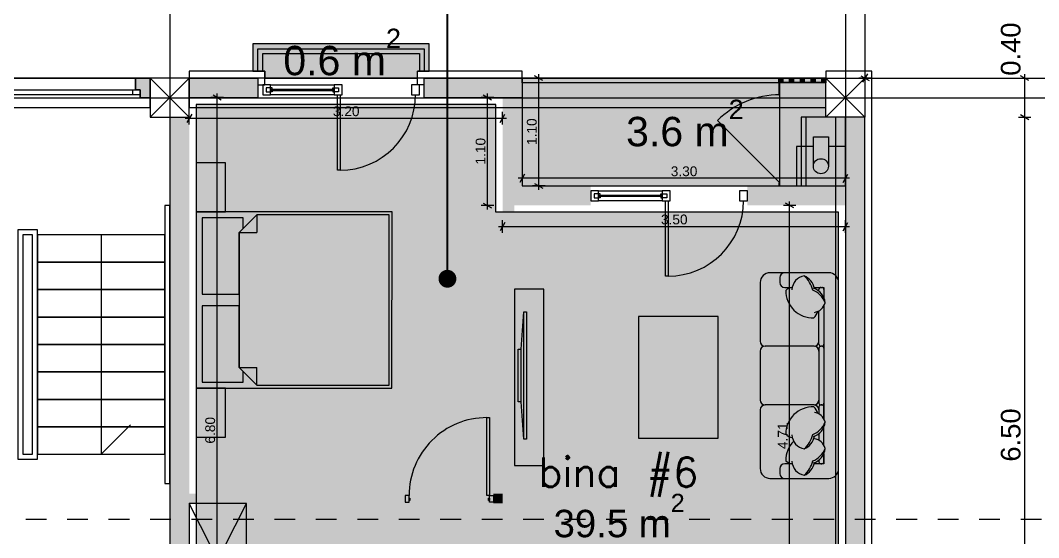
# Model space of a CAD drawing. Header units: millimetres. Extents: x 475616349 to 476941521, y 4620115302 to 4621446928.
# Drawn here: x 476530713 to 476541112, y 4620529214 to 4620534495 of the extents above; entities that cross this region are included whole.
import ezdxf

# ---------------------------------------------------------------- set-up
doc = ezdxf.new("R2010")
doc.units = ezdxf.units.MM
doc.header["$MEASUREMENT"] = 0
doc.set_wipeout_variables(frame=1)
doc.linetypes.add('Dashed', pattern=[423.333333, 211.666667, -211.666667])
doc.linetypes.add('Wipeout_Contour', pattern=[1000, 0, -1000])
for name, color, linetype, lineweight in [('2D Drafting - General_Pen_No__1_Pen_No__7', 7, 'Continuous', 0), ('2D Drafting - General_Pen_No__250_Pen_No__2_Pen_No__7', 7, 'Continuous', 0), ('2D Drafting - General_Pen_No__250_Pen_No__7_Pen_No__154', 154, 'Continuous', 0), ('2D Drafting - General_Pen_No__250_Pen_No__7_Pen_No__250', 7, 'Continuous', 0), ('2D Drafting - General_Pen_No__250_Pen_No__7_Pen_No__7', 7, 'Continuous', 0), ('2D Drafting - General_Pen_No__7_Pen_No__250', 7, 'Continuous', 0), ('2D Drafting - General_Pen_No__7_Pen_No__7_Pen_No__7', 7, 'Continuous', 0), ('Annotation - Text_Pen_No__7_Pen_No__142', 142, 'Continuous', 0), ('Doors_Pen_No__7_Pen_No__7_Pen_No__7', 7, 'Continuous', 0), ('G-Anno-Nplt_Pen_No__142', 142, 'Continuous', 0), ('G-Anno-Nplt_Pen_No__151', 151, 'Continuous', 0), ('G-Anno-Nplt_Pen_No__255', 255, 'Continuous', 0), ('G-Anno-Nplt_Pen_No__4', 7, 'Continuous', 0), ('G-Anno-Nplt_Pen_No__7', 7, 'Continuous', 0), ('gegmebi_Pen_No__1_Pen_No__7', 7, 'Continuous', 0), ('gegmebi_Pen_No__7_Pen_No__7', 7, 'Continuous', 0), ('kar-panjara_Pen_No__7_Pen_No__7_Pen_No__7', 7, 'Continuous', 0), ('New_0_Pen_No__7', 7, 'Continuous', 0), ('New_2D Drafting - General_Pen_No__250_Pen_No__7_Pen_No__255', 255, 'Continuous', 0), ('New_2D Drafting - General_Pen_No__2_Pen_No__250', 7, 'Continuous', 0), ('New_2D Drafting - General_Pen_No__30_Pen_No__9_Pen_No__9_Pen_No__255', 255, 'Continuous', 0), ('New_2D Drafting - General_Pen_No__30_Pen_No__9_Pen_No__9_Pen_No__7', 7, 'Continuous', 0), ('New_R03_Nakveti_Pen_No__4', 7, 'Continuous', 0), ('New_reg_nak_Pen_No__250', 7, 'Continuous', 0), ('New_reg_nak_Pen_No__7', 7, 'Continuous', 0), ('New_shenobebi_Pen_No__1', 1, 'Continuous', 0), ('New_shenobebi_Pen_No__7', 7, 'Continuous', 0), ('New_Structural - Bearing_Pen_No__250', 7, 'Continuous', 0), ('New_zoma_Pen_No__1', 1, 'Continuous', 0), ('New_zoma_Pen_No__4', 7, 'Continuous', 0), ('New_zoma_Pen_No__7', 7, 'Continuous', 0), ('zoma_Pen_No__142', 142, 'Continuous', 0), ('zoma_Pen_No__5_Pen_No__5', 5, 'Continuous', 0)]:
    doc.layers.add(name, color=color, linetype=linetype, lineweight=lineweight)
doc.layers.add('New_--aveji_Pen_No__251', color=7, linetype='Continuous', lineweight=0, true_color=0x656565)
for name, color, linetype in [('New_R03_Nakveti', 7, 'Continuous'), ('New_zoma', 7, 'Continuous'), ('zoma', 7, 'Continuous')]:
    doc.layers.add(name, color=color, linetype=linetype)
doc.styles.add('GENERATED_STYLE_1', font='arial.ttf')
doc.styles.add('GENERATED_STYLE_2', font='arial.ttf')
doc.dimstyles.new('GENERATED_STYLE__18', dxfattribs={"dimtxt": 100, "dimasz": 64.421331, "dimexe": 0.18, "dimexo": 3, "dimgap": 0.09, "dimtad": 1, "dimtih": 1, "dimtoh": 1, "dimlfac": 0.001, "dimzin": 0, "dimdsep": 46, "dimtxsty": 'GENERATED_STYLE_1', "dimblk": 'ARROWHEAD_2', "dimblk1": 'ARROWHEAD_2', "dimblk2": 'ARROWHEAD_2', "dimcen": 0.09, "dimclrd": 7, "dimclre": 7, "dimclrt": 7, "dimadec": 0, "dimazin": 0, "dimtfac": 1, "dimtdec": 4, "dimtmove": 0, "dimatfit": 3, "dimfxl": 1, "dimtolj": 1, "dimtzin": 0, "dimarcsym": 0})
doc.dimstyles.new('GENERATED_STYLE__19', dxfattribs={"dimtxt": 100, "dimasz": 64.421331, "dimexe": 0.18, "dimexo": 3, "dimgap": 0.09, "dimtad": 1, "dimlfac": 0.001, "dimzin": 0, "dimdsep": 46, "dimtxsty": 'GENERATED_STYLE_1', "dimblk": 'ARROWHEAD_2', "dimblk1": 'ARROWHEAD_2', "dimblk2": 'ARROWHEAD_2', "dimcen": 0.09, "dimclrd": 7, "dimclre": 7, "dimclrt": 7, "dimadec": 0, "dimazin": 0, "dimtfac": 1, "dimtdec": 4, "dimtmove": 0, "dimatfit": 3, "dimfxl": 1, "dimtolj": 1, "dimtzin": 0, "dimarcsym": 0})
doc.dimstyles.new('GENERATED_STYLE__2', dxfattribs={"dimtxt": 200, "dimasz": 64.421331, "dimexe": 0.18, "dimexo": 3, "dimgap": 0.09, "dimtad": 1, "dimlfac": 0.001, "dimzin": 0, "dimdsep": 46, "dimtxsty": 'GENERATED_STYLE_2', "dimblk": 'ARROWHEAD_2', "dimblk1": 'ARROWHEAD_2', "dimblk2": 'ARROWHEAD_2', "dimcen": 0.09, "dimclrd": 142, "dimclre": 142, "dimclrt": 142, "dimadec": 0, "dimazin": 0, "dimtfac": 1, "dimtdec": 4, "dimtmove": 0, "dimatfit": 3, "dimfxl": 1, "dimtolj": 1, "dimtzin": 0, "dimarcsym": 0})
doc.dimstyles.new('GENERATED_STYLE__33', dxfattribs={"dimtxt": 300, "dimasz": 64.421331, "dimexe": 0.18, "dimexo": 3, "dimgap": 0.09, "dimtad": 1, "dimlfac": 0.001, "dimzin": 0, "dimdsep": 46, "dimtxsty": 'GENERATED_STYLE_1', "dimblk": 'ARROWHEAD_2', "dimblk1": 'ARROWHEAD_2', "dimblk2": 'ARROWHEAD_2', "dimcen": 0.09, "dimclrd": 1, "dimclre": 1, "dimclrt": 1, "dimadec": 0, "dimazin": 0, "dimtfac": 1, "dimtdec": 4, "dimtmove": 0, "dimatfit": 3, "dimfxl": 1, "dimtolj": 1, "dimtzin": 0, "dimarcsym": 0})
doc.dimstyles.new('GENERATED_STYLE__34', dxfattribs={"dimtxt": 300, "dimasz": 64.421331, "dimexe": 0.18, "dimexo": 3, "dimgap": 0.09, "dimtad": 1, "dimtih": 1, "dimtoh": 1, "dimlfac": 0.001, "dimzin": 0, "dimdsep": 46, "dimtxsty": 'GENERATED_STYLE_1', "dimblk": 'ARROWHEAD_2', "dimblk1": 'ARROWHEAD_2', "dimblk2": 'ARROWHEAD_2', "dimcen": 0.09, "dimclrd": 1, "dimclre": 1, "dimclrt": 1, "dimadec": 0, "dimazin": 0, "dimtfac": 1, "dimtdec": 4, "dimtmove": 0, "dimatfit": 3, "dimfxl": 1, "dimtolj": 1, "dimtzin": 0, "dimarcsym": 0})
doc.dimstyles.new('GENERATED_STYLE__47', dxfattribs={"dimtxt": 0.18, "dimasz": 364.8, "dimexe": 0.18, "dimexo": 0.0625, "dimgap": 0.09, "dimtad": 0, "dimtih": 1, "dimtoh": 1, "dimdec": 4, "dimzin": 0, "dimdsep": 46, "dimcen": 0.09, "dimadec": 0, "dimazin": 0, "dimtfac": 1, "dimtdec": 4, "dimtmove": 0, "dimatfit": 3, "dimldrblk": 'ARROWHEAD_11', "dimfxl": 1, "dimtolj": 1, "dimtzin": 0, "dimarcsym": 0})

# ---------------------------------------------------------------- blocks, each defined once
blk = doc.blocks.new('Bed Layout 23')
at = {"layer": 'New_R03_Nakveti_Pen_No__4', "color": 7, "linetype": 'Continuous', "lineweight": 0}
for p, q in [((-900, 0), (-1400, 0)), ((-1400, 0), (-1400, -300)), ((-900, -300), (-900, 0)), ((900, 0), (-900, 0)), ((-900, 0), (-900, -2000)), ((1400, 0), (900, 0)), ((900, 0), (900, -300)), ((900, -2000), (900, 0)), ((1400, -300), (1400, 0)), ((-1400, -300), (-900, -300)), ((900, -300), (1400, -300)), ((-690, -440), (-870, -620)), ((0, -440), (-690, -440)), ((-690, -440), (-690, -620)), ((690, -440), (0, -440)), ((870, -620), (690, -440)), ((690, -440), (690, -620)), ((-870, -620), (-870, -1970)), ((-870, -620), (-690, -620)), ((870, -620), (690, -620)), ((870, -1970), (870, -620)), ((-870, -1970), (0, -1970)), ((0, -1970), (870, -1970)), ((-900, -2000), (900, -2000))]:
    blk.add_line(p, q, dxfattribs=at)
at = {"layer": 'New_R03_Nakveti_Pen_No__4', "color": 7, "linetype": 'Continuous', "lineweight": 0, "flags": 128}
for points in [[(-60, -440), (-60, -60), (-840, -60), (-840, -480), (-730, -480), (-690, -440)], [(690, -440), (730, -480), (840, -480), (840, -60), (60, -60), (60, -440)]]:
    blk.add_lwpolyline(points, close=True, dxfattribs=at)
blk = doc.blocks.new('*D1487', base_point=(476577134, 4620325126))
at = {"layer": 'zoma_Pen_No__142', "color": 142, "linetype": 'Continuous', "lineweight": 0, "transparency": 16777216}
for p, q in [((476541011, 4620533881), (476540926, 4620533930)), ((476540969, 4620533947), (476540969, 4620533906)), ((476540905, 4620533906), (476541032, 4620533906)), ((476540969, 4620533906), (476540969, 4620533506)), ((476540905, 4620533506), (476541032, 4620533506)), ((476541011, 4620533481), (476540926, 4620533530))]:
    blk.add_line(p, q, dxfattribs=at)
at = {"layer": 'zoma_Pen_No__142', "color": 142, "lineweight": 0, "transparency": 16777216, "insert": (476540929, 4620533930), "char_height": 200, "attachment_point": 7, "rotation": 90, "style": 'GENERATED_STYLE_2'}
blk.add_mtext('\\A1;{\\pql;\\fArial CYR|b0|i0|c204|p34;0.40}', dxfattribs=at)
blk = doc.blocks.new('ARROWHEAD_2')
at = {"color": 0, "linetype": 'Continuous', "lineweight": 0}
for p, q in [((0, 0), (-1, 0)), ((-0.38, -0.66), (0.38, 0.66))]:
    blk.add_line(p, q, dxfattribs=at)
blk = doc.blocks.new('*D1488', base_point=(476577134, 4620325126))
at = {"layer": 'zoma_Pen_No__142', "color": 142, "linetype": 'Continuous', "lineweight": 0, "transparency": 16777216}
for p, q in [((476540905, 4620533506), (476541032, 4620533506)), ((476541011, 4620533481), (476540926, 4620533530)), ((476540969, 4620533506), (476540969, 4620527006)), ((476540905, 4620527006), (476541032, 4620527006)), ((476541011, 4620526981), (476540926, 4620527030))]:
    blk.add_line(p, q, dxfattribs=at)
at = {"layer": 'zoma_Pen_No__142', "color": 142, "lineweight": 0, "transparency": 16777216, "char_height": 200, "attachment_point": 7, "rotation": 90, "style": 'GENERATED_STYLE_2'}
for s, insert in [('\\A1;{\\pql;\\fArial CYR|b0|i0|c204|p34;6.50}', (476540929, 4620529990)), ('\\A1;{\\pql;\\fArial CYR|b0|i0|c204|p34;0.40}', (476540929, 4620527030))]:
    blk.add_mtext(s, dxfattribs=dict(at, insert=insert))
blk = doc.blocks.new('*D1602', base_point=(476577134, 4620325126))
at = {"layer": 'New_zoma_Pen_No__4', "color": 7, "linetype": 'Continuous', "lineweight": 0, "transparency": 16777216}
for p, q in [((476538632, 4620532606), (476538505, 4620532606)), ((476538611, 4620532581), (476538526, 4620532630)), ((476538568, 4620532606), (476538568, 4620532647)), ((476538568, 4620527896), (476538568, 4620532606)), ((476538632, 4620527896), (476538505, 4620527896)), ((476538526, 4620527920), (476538611, 4620527871))]:
    blk.add_line(p, q, dxfattribs=at)
at = {"layer": 'New_zoma_Pen_No__7', "color": 7, "lineweight": 0, "transparency": 16777216, "insert": (476538548, 4620530118), "char_height": 100, "attachment_point": 7, "rotation": 90, "style": 'GENERATED_STYLE_1'}
blk.add_mtext('\\A1;{\\pql;\\fArial|b0|i0|c0|p34;4.71}', dxfattribs=at)
blk = doc.blocks.new('*D1603', base_point=(476577134, 4620325126))
at = {"layer": 'New_zoma_Pen_No__4', "color": 7, "linetype": 'Continuous', "lineweight": 0, "transparency": 16777216}
for p, q in [((476535596, 4620532391), (476535638, 4620532391)), ((476535662, 4620532433), (476535613, 4620532348)), ((476535638, 4620532327), (476535638, 4620532454)), ((476535638, 4620532391), (476539138, 4620532391)), ((476539114, 4620532348), (476539163, 4620532433)), ((476539138, 4620532327), (476539138, 4620532454)), ((476539138, 4620532391), (476539180, 4620532391))]:
    blk.add_line(p, q, dxfattribs=at)
at = {"layer": 'New_zoma_Pen_No__7', "color": 7, "lineweight": 0, "transparency": 16777216, "insert": (476537255, 4620532411), "char_height": 100, "attachment_point": 7, "style": 'GENERATED_STYLE_1'}
blk.add_mtext('\\A1;{\\pql;\\fArial|b0|i0|c0|p34;3.50}', dxfattribs=at)
blk = doc.blocks.new('*D1604', base_point=(476577134, 4620325126))
at = {"layer": 'New_zoma_Pen_No__4', "color": 7, "linetype": 'Continuous', "lineweight": 0, "transparency": 16777216}
for p, q in [((476535526, 4620533681), (476535441, 4620533730)), ((476535484, 4620533706), (476535484, 4620533747)), ((476535547, 4620533706), (476535420, 4620533706)), ((476535484, 4620532606), (476535484, 4620533706)), ((476535547, 4620532606), (476535420, 4620532606)), ((476535441, 4620532630), (476535526, 4620532581)), ((476535484, 4620532564), (476535484, 4620532606))]:
    blk.add_line(p, q, dxfattribs=at)
at = {"layer": 'New_zoma_Pen_No__7', "color": 7, "lineweight": 0, "transparency": 16777216, "insert": (476535464, 4620533023), "char_height": 100, "attachment_point": 7, "rotation": 90, "style": 'GENERATED_STYLE_1'}
blk.add_mtext('\\A1;{\\pql;\\fArial|b0|i0|c0|p34;1.10}', dxfattribs=at)
blk = doc.blocks.new('*D1605', base_point=(476577134, 4620325126))
at = {"layer": 'New_zoma_Pen_No__4', "color": 7, "linetype": 'Continuous', "lineweight": 0, "transparency": 16777216}
for p, q in [((476532463, 4620533538), (476532414, 4620533454)), ((476532438, 4620533432), (476532438, 4620533560)), ((476535613, 4620533454), (476535662, 4620533538)), ((476535638, 4620533432), (476535638, 4620533560)), ((476532397, 4620533496), (476532438, 4620533496)), ((476532438, 4620533496), (476535638, 4620533496)), ((476535638, 4620533496), (476535679, 4620533496))]:
    blk.add_line(p, q, dxfattribs=at)
at = {"layer": 'New_zoma_Pen_No__7', "color": 7, "lineweight": 0, "transparency": 16777216, "insert": (476533905, 4620533516), "char_height": 100, "attachment_point": 7, "style": 'GENERATED_STYLE_1'}
blk.add_mtext('\\A1;{\\pql;\\fArial|b0|i0|c0|p34;3.20}', dxfattribs=at)
blk = doc.blocks.new('*D1606', base_point=(476577134, 4620325126))
at = {"layer": 'New_zoma_Pen_No__4', "color": 7, "linetype": 'Continuous', "lineweight": 0, "transparency": 16777216}
for p, q in [((476536050, 4620533881), (476535965, 4620533930)), ((476536007, 4620533906), (476536007, 4620533947)), ((476536071, 4620533906), (476535944, 4620533906)), ((476536007, 4620532806), (476536007, 4620533906)), ((476536071, 4620532806), (476535944, 4620532806)), ((476535965, 4620532830), (476536050, 4620532781)), ((476536007, 4620532764), (476536007, 4620532806))]:
    blk.add_line(p, q, dxfattribs=at)
at = {"layer": 'New_zoma_Pen_No__7', "color": 7, "lineweight": 0, "transparency": 16777216, "insert": (476535987, 4620533223), "char_height": 100, "attachment_point": 7, "rotation": 90, "style": 'GENERATED_STYLE_1'}
blk.add_mtext('\\A1;{\\pql;\\fArial|b0|i0|c0|p34;1.10}', dxfattribs=at)
blk = doc.blocks.new('*D1607', base_point=(476577134, 4620325126))
at = {"layer": 'New_zoma_Pen_No__4', "color": 7, "linetype": 'Continuous', "lineweight": 0, "transparency": 16777216}
for p, q in [((476535838, 4620532883), (476535796, 4620532883)), ((476535862, 4620532925), (476535813, 4620532841)), ((476535838, 4620532947), (476535838, 4620532819)), ((476539138, 4620532883), (476535838, 4620532883)), ((476539114, 4620532841), (476539163, 4620532925)), ((476539138, 4620532947), (476539138, 4620532819)), ((476539180, 4620532883), (476539138, 4620532883))]:
    blk.add_line(p, q, dxfattribs=at)
at = {"layer": 'New_zoma_Pen_No__7', "color": 7, "lineweight": 0, "transparency": 16777216, "insert": (476537355, 4620532903), "char_height": 100, "attachment_point": 7, "rotation": 359.9995, "style": 'GENERATED_STYLE_1'}
blk.add_mtext('\\A1;{\\pql;\\fArial|b0|i0|c0|p34;3.30}', dxfattribs=at)
blk = doc.blocks.new('*D1608', base_point=(476577134, 4620325126))
at = {"layer": 'New_zoma_Pen_No__4', "color": 7, "linetype": 'Continuous', "lineweight": 0, "transparency": 16777216}
for p, q in [((476532765, 4620533681), (476532681, 4620533730)), ((476532723, 4620533706), (476532723, 4620533747)), ((476532787, 4620533706), (476532659, 4620533706)), ((476532723, 4620526909), (476532723, 4620533706)), ((476532787, 4620526909), (476532659, 4620526909)), ((476532681, 4620526933), (476532765, 4620526885)), ((476532723, 4620526868), (476532723, 4620526909))]:
    blk.add_line(p, q, dxfattribs=at)
at = {"layer": 'New_zoma_Pen_No__7', "color": 7, "lineweight": 0, "transparency": 16777216, "insert": (476532703, 4620530174), "char_height": 100, "attachment_point": 7, "rotation": 90, "style": 'GENERATED_STYLE_1'}
blk.add_mtext('\\A1;{\\pql;\\fArial|b0|i0|c0|p34;6.80}', dxfattribs=at)
blk = doc.blocks.new('*D1613', base_point=(476577134, 4620325126))
at = {"layer": 'New_zoma_Pen_No__1', "color": 1, "linetype": 'Continuous', "lineweight": 0, "transparency": 16777216}
for p, q in [((476539398, 4620544954), (476539271, 4620544954)), ((476539377, 4620544929), (476539292, 4620544978)), ((476539334, 4620544954), (476539334, 4620544995)), ((476539339, 4620533906), (476539334, 4620544954)), ((476539296, 4620533930), (476539381, 4620533881)), ((476539402, 4620533906), (476539275, 4620533906)), ((476539339, 4620533864), (476539339, 4620533906))]:
    blk.add_line(p, q, dxfattribs=at)
at = {"color": 254, "linetype": 'Wipeout_Contour', "lineweight": 0, "ltscale": 18580193566.79248, "transparency": 16777216}
blk.add_wipeout([(476539346, 4620539993), (476539347, 4620538867), (476539747, 4620538867), (476539746, 4620539993)], dxfattribs=at).dxf.layer = 'New_zoma'
at = {"layer": 'New_zoma_Pen_No__1', "color": 1, "lineweight": 0, "transparency": 16777216, "insert": (476539396, 4620539943), "char_height": 300, "attachment_point": 7, "rotation": 270.0221, "style": 'GENERATED_STYLE_1'}
blk.add_mtext('\\A1;{\\pql;\\fArial|b0|i0|c0|p34;39.86}', dxfattribs=at)
blk = doc.blocks.new('*D1614', base_point=(476577134, 4620325126))
at = {"layer": 'New_zoma_Pen_No__1', "color": 1, "linetype": 'Continuous', "lineweight": 0, "transparency": 16777216}
for p, q in [((476539363, 4620533948), (476539314, 4620533863)), ((476539339, 4620533842), (476539339, 4620533969)), ((476554546, 4620533863), (476554595, 4620533948)), ((476554570, 4620533842), (476554570, 4620533969)), ((476539297, 4620533906), (476539339, 4620533906)), ((476539339, 4620533906), (476554570, 4620533906)), ((476554570, 4620533906), (476554612, 4620533906))]:
    blk.add_line(p, q, dxfattribs=at)
at = {"color": 254, "linetype": 'Wipeout_Contour', "lineweight": 0, "ltscale": 18580175462.76589, "transparency": 16777216}
blk.add_wipeout([(476546391, 4620533916), (476547517, 4620533916), (476547517, 4620534316), (476546391, 4620534316)], dxfattribs=at).dxf.layer = 'New_zoma'
at = {"layer": 'New_zoma_Pen_No__1', "color": 1, "lineweight": 0, "transparency": 16777216, "insert": (476546441, 4620533966), "char_height": 300, "attachment_point": 7, "style": 'GENERATED_STYLE_1'}
blk.add_mtext('\\A1;{\\pql;\\fArial|b0|i0|c0|p34;15.23}', dxfattribs=at)
blk = doc.blocks.new('ARROWHEAD_11')
at = {"color": 0, "linetype": 'Continuous', "lineweight": 0}
blk.add_line((0, 0), (-1, 0), dxfattribs=at)
at = {"color": 0, "linetype": 'Continuous', "lineweight": 0, "const_width": 0.25, "flags": 128}
blk.add_lwpolyline([(-0.125, 0, 1), (0.125, 0, 1)], format="xyb", close=True, dxfattribs=at)

msp = doc.modelspace()

# ---------------------------------------------------------------- hatches: boundary and pattern name
at = {"layer": '2D Drafting - General_Pen_No__250_Pen_No__2_Pen_No__7', "linetype": 'Continuous', "lineweight": 0}
for points in [[(476532438.366, 4620529662.244), (476532438.366, 4620529564.12), (476534643.629, 4620529564.12), (476534643.629, 4620529662.244)], [(476535637.895, 4620529663.844), (476535637.895, 4620529564.12), (476535543.629, 4620529564.12), (476535543.629, 4620529663.844)]]:
    msp.add_hatch(color=7, dxfattribs=at).paths.add_polyline_path(points)
at = {"layer": '2D Drafting - General_Pen_No__250_Pen_No__7_Pen_No__154', "linetype": 'Continuous', "lineweight": 0}
msp.add_hatch(color=154, dxfattribs=at).paths.add_polyline_path([(476532038.366, 4620533905.882), (476532038.366, 4620533705.882), (476531938.366, 4620533705.882), (476531938.366, 4620533785.766), (476531888.363, 4620533785.766), (476531888.363, 4620533905.882), (476531938.366, 4620533905.882)])
at = {"layer": '2D Drafting - General_Pen_No__250_Pen_No__7_Pen_No__7', "linetype": 'Continuous', "lineweight": 0}
for points in [[(476533138.185, 4620533705.72), (476532438.366, 4620533705.72), (476532438.366, 4620533905.72), (476533138.185, 4620533905.72)], [(476535838.02, 4620533705.677), (476534838.185, 4620533705.677), (476534838.185, 4620533905.712), (476535838.02, 4620533905.72)], [(476538938.372, 4620533855.72), (476538458.372, 4620533855.72), (476538458.372, 4620533865.72), (476538938.372, 4620533865.72)], [(476538458.372, 4620533735.698), (476538468.372, 4620533735.698), (476538468.372, 4620533855.72), (476538458.372, 4620533855.72)], [(476535637.895, 4620532805.72), (476535637.895, 4620533705.555), (476535837.895, 4620533705.555), (476535837.895, 4620532805.72)], [(476532238.366, 4620533505.72), (476532238.366, 4620528105.72), (476532438.366, 4620528105.72), (476532438.366, 4620533505.72)], [(476539138.366, 4620533505.72), (476539338.366, 4620533505.72), (476539338.366, 4620527005.72), (476539138.366, 4620527005.72)], [(476536538.366, 4620532605.72), (476535637.895, 4620532605.72), (476535637.895, 4620532805.72), (476536538.366, 4620532805.72)], [(476539138.366, 4620532605.72), (476538138.366, 4620532605.72), (476538138.366, 4620532805.72), (476539138.366, 4620532805.72)], [(476538458.372, 4620532805.699), (476538468.372, 4620532805.699), (476538468.372, 4620532835.699), (476538458.372, 4620532835.699)], [(476535637.895, 4620532605.72), (476535757.895, 4620532605.72), (476535757.895, 4620529564.12), (476535637.895, 4620529564.12)]]:
    msp.add_hatch(color=7, dxfattribs=at).paths.add_polyline_path(points)
at = {"layer": 'G-Anno-Nplt_Pen_No__151', "linetype": 'Continuous', "lineweight": 0, "true_color": 0x1f2f3f}
msp.add_hatch(color=169, dxfattribs=at).paths.add_polyline_path([(476532508.366, 4620526978.978), (476533969.692, 4620526978.978), (476533969.692, 4620526908.978), (476536594.106, 4620526908.978), (476536594.106, 4620526978.978), (476538608.645, 4620526978.978), (476538608.645, 4620527965.908), (476539068.366, 4620527965.908), (476539068.366, 4620532535.72), (476535568.184, 4620532535.72), (476535568.184, 4620533635.72), (476532508.366, 4620533635.72), (476532508.366, 4620533435.72), (476532508.366, 4620528349.291)])
at = {"layer": 'G-Anno-Nplt_Pen_No__255', "linetype": 'Continuous', "lineweight": 0, "true_color": 0x3f3f3f}
for points in [[(476534888.185, 4620534255.677), (476533088.184, 4620534255.677), (476533088.185, 4620533975.664), (476533208.193, 4620533975.664), (476533208.193, 4620533905.721), (476534768.171, 4620533905.735), (476534768.171, 4620533975.665), (476534888.185, 4620533975.665)], [(476538938.366, 4620533505.72), (476538938.366, 4620533905.72), (476535838.02, 4620533905.72), (476535838.02, 4620532805.723), (476539138.366, 4620532805.693), (476539138.366, 4620533505.72)]]:
    msp.add_hatch(color=250, dxfattribs=at).paths.add_polyline_path(points)
at = {"layer": 'New_2D Drafting - General_Pen_No__250_Pen_No__7_Pen_No__255', "linetype": 'Continuous', "lineweight": 0}
for points in [[(476539138.366, 4620532805.693), (476538688.366, 4620532805.693), (476538688.366, 4620533505.693), (476539138.366, 4620533505.693)], [(476539138.366, 4620532805.693), (476538638.366, 4620532805.698), (476538638.369, 4620533205.693), (476538811.355, 4620533205.692), (476538811.356, 4620533305.695), (476538965.382, 4620533305.693), (476538965.381, 4620533205.69), (476539138.369, 4620533205.689)]]:
    msp.add_hatch(color=255, dxfattribs=at).paths.add_polyline_path(points)
at = {"layer": 'New_2D Drafting - General_Pen_No__30_Pen_No__9_Pen_No__9_Pen_No__255', "linetype": 'Continuous', "lineweight": 0}
for points in [[(476538498.372, 4620533905.72), (476538498.372, 4620533865.72), (476538458.372, 4620533865.72), (476538458.372, 4620533905.72)], [(476538608.372, 4620533905.72), (476538608.372, 4620533865.72), (476538568.372, 4620533865.72), (476538568.372, 4620533905.72)], [(476538718.372, 4620533905.72), (476538718.372, 4620533865.72), (476538678.372, 4620533865.72), (476538678.372, 4620533905.72)], [(476538828.372, 4620533905.72), (476538828.372, 4620533865.72), (476538788.372, 4620533865.72), (476538788.372, 4620533905.72)], [(476538938.372, 4620533905.72), (476538938.372, 4620533865.72), (476538898.372, 4620533865.72), (476538898.372, 4620533905.72)]]:
    msp.add_hatch(color=255, dxfattribs=at).paths.add_polyline_path(points)

# ---------------------------------------------------------------- linework, layer by layer
at = {"layer": '2D Drafting - General_Pen_No__1_Pen_No__7', "color": 7, "linetype": 'Continuous', "lineweight": 0}
for p, q in [((476532438.366, 4620533505.72), (476532038.366, 4620533905.72)), ((476532038.366, 4620533505.72), (476532438.366, 4620533905.72)), ((476539338.366, 4620533505.72), (476538938.366, 4620533905.72)), ((476538938.366, 4620533505.72), (476539338.366, 4620533905.72))]:
    msp.add_line(p, q, dxfattribs=at)
at = {"layer": '2D Drafting - General_Pen_No__1_Pen_No__7', "color": 7, "linetype": 'Continuous', "lineweight": 0, "flags": 128}
for points in [[(476525538.366, 4620533605.72), (476532038.366, 4620533605.72), (476532038.366, 4620533905.72), (476525538.366, 4620533905.72)], [(476532038.366, 4620533505.72), (476532438.366, 4620533505.72), (476532438.366, 4620533905.72), (476532038.366, 4620533905.72)], [(476532438.366, 4620533605.72), (476538938.366, 4620533605.72), (476538938.366, 4620533905.72), (476532438.366, 4620533905.72)], [(476539338.366, 4620533505.72), (476538938.366, 4620533505.72), (476538938.366, 4620533905.72), (476539338.366, 4620533905.72)], [(476539338.366, 4620527005.72), (476539338.366, 4620533505.72), (476539038.366, 4620533505.72), (476539038.366, 4620527005.72)]]:
    msp.add_lwpolyline(points, close=True, dxfattribs=at)
at = {"layer": '2D Drafting - General_Pen_No__250_Pen_No__7_Pen_No__250', "color": 7, "linetype": 'Continuous', "lineweight": 0, "flags": 128}
for points in [[(476538938.372, 4620533855.72), (476538458.372, 4620533855.72), (476538458.372, 4620533865.72), (476538938.372, 4620533865.72)], [(476538458.372, 4620533735.698), (476538468.372, 4620533735.698), (476538468.372, 4620533855.72), (476538458.372, 4620533855.72)], [(476538458.372, 4620532805.699), (476538468.372, 4620532805.699), (476538468.372, 4620532835.699), (476538458.372, 4620532835.699)]]:
    msp.add_lwpolyline(points, close=True, dxfattribs=at)
at = {"layer": '2D Drafting - General_Pen_No__250_Pen_No__7_Pen_No__7', "color": 7, "linetype": 'Continuous', "lineweight": 0, "flags": 128}
for points in [[(476532038.366, 4620533905.882), (476532038.366, 4620533705.882), (476531938.366, 4620533705.882), (476531938.366, 4620533785.766), (476531888.363, 4620533785.766), (476531888.363, 4620533905.882), (476531938.366, 4620533905.882)], [(476533138.185, 4620533705.72), (476532438.366, 4620533705.72), (476532438.366, 4620533905.72), (476533138.185, 4620533905.72)], [(476535838.02, 4620533705.677), (476534838.185, 4620533705.677), (476534838.185, 4620533905.712), (476535838.02, 4620533905.72)]]:
    msp.add_lwpolyline(points, close=True, dxfattribs=at)
at = {"layer": '2D Drafting - General_Pen_No__7_Pen_No__250', "color": 7, "linetype": 'Continuous', "lineweight": 0, "flags": 128}
for points in [[(476533138.184, 4620533835.538), (476533208.199, 4620533835.536), (476533208.193, 4620533975.664)], [(476534838.185, 4620533835.588), (476534768.17, 4620533835.589), (476534768.171, 4620533975.665)]]:
    msp.add_lwpolyline(points, dxfattribs=at)
at = {"layer": '2D Drafting - General_Pen_No__7_Pen_No__7_Pen_No__7', "color": 7, "linetype": 'Continuous', "lineweight": 0, "flags": 128}
for points in [[(476533268.185, 4620533835.503), (476533918.185, 4620533835.532), (476533918.189, 4620533735.593), (476533268.189, 4620533735.564)], [(476536618.366, 4620532753.533), (476537268.366, 4620532753.504), (476537268.361, 4620532653.565), (476536618.361, 4620532653.594)]]:
    msp.add_lwpolyline(points, close=True, dxfattribs=at)
at = {"layer": '2D Drafting - General_Pen_No__7_Pen_No__7_Pen_No__7', "color": 7, "linetype": 'Continuous', "lineweight": 0}
for centre, radius, start, end in [((476533977.878, 4620533735.585), 770.311, 270.0025313, 359.9993517), ((476537328.05, 4620532653.552), 770.311, 269.9974687, 359.994289), ((476535477.452, 4620529644.961), 794.311, 90, 180.0016803)]:
    msp.add_arc(centre, radius, start, end, dxfattribs=at)
at = {"layer": 'Doors_Pen_No__7_Pen_No__7_Pen_No__7', "color": 7, "linetype": 'Continuous', "lineweight": 0, "flags": 128}
for points in [[(476533951.211, 4620533735.584), (476533977.878, 4620533735.585), (476533977.912, 4620532965.274), (476533951.245, 4620532965.273)], [(476537301.384, 4620532653.553), (476537328.05, 4620532653.552), (476537328.016, 4620531883.241), (476537301.35, 4620531883.242)], [(476535504.118, 4620529644.961), (476535477.452, 4620529644.961), (476535477.452, 4620530439.272), (476535504.118, 4620530439.272)], [(476534643.629, 4620529577.204), (476534683.14, 4620529577.204), (476534683.14, 4620529644.938), (476534643.629, 4620529644.938)], [(476534692.029, 4620529591.604), (476534683.14, 4620529591.604), (476534683.14, 4620529618.271), (476534692.029, 4620529618.271)], [(476535504.118, 4620529591.628), (476535495.229, 4620529591.628), (476535495.229, 4620529618.294), (476535504.118, 4620529618.294)], [(476535543.629, 4620529577.228), (476535504.118, 4620529577.228), (476535504.118, 4620529644.961), (476535543.629, 4620529644.961)]]:
    msp.add_lwpolyline(points, close=True, dxfattribs=at)
at = {"layer": 'G-Anno-Nplt_Pen_No__4', "color": 7, "linetype": 'Continuous', "lineweight": 0, "flags": 128}
for points in [[(476534888.185, 4620534255.677), (476533088.184, 4620534255.677), (476533088.185, 4620533975.664), (476533208.193, 4620533975.664), (476533208.193, 4620533905.721), (476534768.171, 4620533905.735), (476534768.171, 4620533975.665), (476534888.185, 4620533975.665)], [(476538938.366, 4620533505.72), (476538938.366, 4620533905.72), (476535838.02, 4620533905.72), (476535838.02, 4620532805.723), (476539138.366, 4620532805.693), (476539138.366, 4620533505.72)], [(476532508.366, 4620526978.978), (476533969.692, 4620526978.978), (476533969.692, 4620526908.978), (476536594.106, 4620526908.978), (476536594.106, 4620526978.978), (476538608.645, 4620526978.978), (476538608.645, 4620527965.908), (476539068.366, 4620527965.908), (476539068.366, 4620532535.72), (476535568.184, 4620532535.72), (476535568.184, 4620533635.72), (476532508.366, 4620533635.72), (476532508.366, 4620533435.72), (476532508.366, 4620528349.291)]]:
    msp.add_lwpolyline(points, close=True, dxfattribs=at)
at = {"layer": 'gegmebi_Pen_No__1_Pen_No__7', "color": 7, "linetype": 'Continuous', "lineweight": 0, "flags": 128}
for points in [[(476538811.353, 4620533005.693), (476538811.356, 4620533305.695), (476538965.382, 4620533305.693), (476538965.379, 4620533005.692)], [(476538811.355, 4620533205.692), (476538638.369, 4620533205.693), (476538638.366, 4620532805.698), (476539138.366, 4620532805.693), (476539138.369, 4620533205.689), (476538965.381, 4620533205.69)]]:
    msp.add_lwpolyline(points, dxfattribs=at)
at = {"layer": 'gegmebi_Pen_No__7_Pen_No__7', "color": 7, "linetype": 'Continuous', "lineweight": 0, "flags": 128}
for points in [[(476532238.366, 4620529765.763), (476532238.366, 4620532605.763), (476532188.366, 4620532605.763), (476532188.366, 4620529765.763)], [(476530688.366, 4620530752.105), (476530688.366, 4620530015.763), (476530888.366, 4620530015.763), (476530888.366, 4620532355.763), (476530688.366, 4620532355.763)], [(476530838.366, 4620532305.763), (476530738.366, 4620532305.763), (476530738.366, 4620530065.763), (476530838.366, 4620530065.763)], [(476530888.366, 4620532305.763), (476530888.366, 4620532025.763), (476532188.366, 4620532025.763), (476532188.366, 4620532305.763)], [(476530888.366, 4620532025.763), (476530888.366, 4620531745.763), (476532188.366, 4620531745.763), (476532188.366, 4620532025.763)], [(476530888.366, 4620531745.763), (476530888.366, 4620531465.763), (476532188.366, 4620531465.763), (476532188.366, 4620531745.763)], [(476530888.366, 4620531465.763), (476530888.366, 4620531185.763), (476532188.366, 4620531185.763), (476532188.366, 4620531465.763)], [(476530888.366, 4620531185.763), (476530888.366, 4620530905.763), (476532188.366, 4620530905.763), (476532188.366, 4620531185.763)], [(476530888.366, 4620530905.763), (476530888.366, 4620530625.763), (476532188.366, 4620530625.763), (476532188.366, 4620530905.763)], [(476530888.366, 4620530625.763), (476530888.366, 4620530345.763), (476532188.366, 4620530345.763), (476532188.366, 4620530625.763)], [(476530888.366, 4620530345.763), (476530888.366, 4620530065.763), (476532188.366, 4620530065.763), (476532188.366, 4620530345.763)]]:
    msp.add_lwpolyline(points, close=True, dxfattribs=at)
msp.add_lwpolyline([(476531538.366, 4620532305.763), (476531538.366, 4620530065.763), (476531838.366, 4620530365.763)], dxfattribs=at)
at = {"layer": 'kar-panjara_Pen_No__7_Pen_No__7_Pen_No__7', "color": 7, "linetype": 'Continuous', "lineweight": 0, "flags": 128}
for points in [[(476533268.185, 4620533835.503), (476533188.185, 4620533835.5), (476533188.189, 4620533735.5), (476533268.189, 4620533735.503)], [(476533998.185, 4620533835.596), (476533918.185, 4620533835.593), (476533918.189, 4620533735.593), (476533998.189, 4620533735.596)], [(476534788.185, 4620533835.588), (476534708.185, 4620533835.585), (476534708.189, 4620533735.585), (476534788.189, 4620533735.588)], [(476533223.188, 4620533765.562), (476533268.188, 4620533765.564), (476533268.187, 4620533780.564), (476533268.187, 4620533790.564), (476533283.187, 4620533790.565), (476533283.186, 4620533805.565), (476533223.186, 4620533805.562)], [(476533268.187, 4620533780.564), (476533918.187, 4620533780.593), (476533918.187, 4620533790.593), (476533268.187, 4620533790.564)], [(476533283.188, 4620533765.565), (476533268.188, 4620533765.564), (476533268.187, 4620533780.564), (476533283.187, 4620533780.565)], [(476533963.188, 4620533765.595), (476533918.188, 4620533765.593), (476533918.187, 4620533780.593), (476533918.187, 4620533790.593), (476533903.187, 4620533790.592), (476533903.186, 4620533805.592), (476533963.186, 4620533805.595)], [(476533903.188, 4620533765.592), (476533918.188, 4620533765.593), (476533918.187, 4620533780.593), (476533903.187, 4620533780.592)], [(476536618.366, 4620532753.533), (476536538.366, 4620532753.536), (476536538.361, 4620532653.536), (476536618.361, 4620532653.533)], [(476536573.363, 4620532683.595), (476536618.363, 4620532683.594), (476536618.363, 4620532698.594), (476536618.364, 4620532708.594), (476536633.364, 4620532708.593), (476536633.365, 4620532723.593), (476536573.365, 4620532723.595)], [(476536618.363, 4620532698.594), (476537268.363, 4620532698.565), (476537268.364, 4620532708.565), (476536618.364, 4620532708.594)], [(476536633.363, 4620532683.593), (476536618.363, 4620532683.594), (476536618.363, 4620532698.594), (476536633.363, 4620532698.593)], [(476537253.363, 4620532683.565), (476537268.363, 4620532683.565), (476537268.363, 4620532698.565), (476537253.363, 4620532698.565)], [(476537313.363, 4620532683.563), (476537268.363, 4620532683.565), (476537268.363, 4620532698.565), (476537268.364, 4620532708.565), (476537253.364, 4620532708.565), (476537253.365, 4620532723.565), (476537313.365, 4620532723.563)], [(476537348.366, 4620532753.561), (476537268.366, 4620532753.565), (476537268.361, 4620532653.565), (476537348.361, 4620532653.561)], [(476538138.366, 4620532753.484), (476538058.366, 4620532753.487), (476538058.361, 4620532653.487), (476538138.361, 4620532653.484)]]:
    msp.add_lwpolyline(points, close=True, dxfattribs=at)
at = {"layer": 'New_--aveji_Pen_No__251', "color": 251, "linetype": 'Continuous', "lineweight": 0, "true_color": 0x656565}
for points in [[(476536057.895, 4620529951.004), (476536057.895, 4620531751.004), (476535757.895, 4620531751.004), (476535757.895, 4620529951.004)], [(476535826.495, 4620531138.401), (476535854.586, 4620531519.677), (476535880.418, 4620531519.677), (476535880.418, 4620530219.677), (476535854.586, 4620530219.677), (476535826.495, 4620530600.952)]]:
    msp.add_lwpolyline(points, close=True, dxfattribs=at)
for points in [[(476535854.586, 4620530219.677), (476535854.586, 4620531519.677)], [(476535826.495, 4620530600.952), (476535796.495, 4620530600.952), (476535796.495, 4620531138.401), (476535826.495, 4620531138.401)]]:
    msp.add_lwpolyline(points, dxfattribs=at)
at = {"layer": 'New_0_Pen_No__7', "color": 7, "linetype": 'Continuous', "lineweight": 0}
for p, q in [((476538968.366, 4620531918.578), (476538368.366, 4620531918.578)), ((476538468.366, 4620531868.578), (476538468.366, 4620531818.578)), ((476538268.366, 4620531818.578), (476538268.366, 4620531218.578)), ((476538518.366, 4620531768.578), (476538595.834, 4620531768.578)), ((476538820.104, 4620531768.578), (476538918.366, 4620531768.578)), ((476538868.366, 4620531730.423), (476538868.366, 4620531748.578)), ((476538888.366, 4620531768.578), (476538898.366, 4620531768.578)), ((476538918.366, 4620531768.578), (476538918.366, 4620531663.392)), ((476538918.366, 4620531748.578), (476538918.366, 4620531663.392)), ((476539068.366, 4620529918.578), (476539068.366, 4620531818.578)), ((476538868.366, 4620531188.578), (476538868.366, 4620531529.863)), ((476538918.366, 4620531580.21), (476538918.366, 4620530426.294)), ((476538268.366, 4620531118.578), (476538268.366, 4620530618.578)), ((476538818.366, 4620531168.578), (476538318.366, 4620531168.578)), ((476538868.366, 4620531148.578), (476538868.366, 4620530588.578)), ((476538898.366, 4620531168.578), (476538888.366, 4620531168.578)), ((476538898.366, 4620531168.578), (476538888.366, 4620531168.578)), ((476538268.366, 4620530518.578), (476538268.366, 4620529918.578)), ((476538818.366, 4620530568.578), (476538318.366, 4620530568.578)), ((476538868.366, 4620530548.578), (476538868.366, 4620530476.641)), ((476538888.366, 4620530568.578), (476538898.366, 4620530568.578)), ((476538898.366, 4620530568.578), (476538888.366, 4620530568.578)), ((476538918.366, 4620530426.294), (476538918.366, 4620530548.578)), ((476538918.366, 4620530156.946), (476538918.366, 4620530343.113)), ((476538868.366, 4620530276.082), (476538868.366, 4620530207.293)), ((476538918.366, 4620529988.578), (476538918.366, 4620530073.765)), ((476538918.366, 4620530073.765), (476538918.366, 4620529968.578)), ((476538595.834, 4620529968.578), (476538518.366, 4620529968.578)), ((476538918.366, 4620529968.578), (476538820.104, 4620529968.578)), ((476538868.366, 4620530006.734), (476538868.366, 4620529988.578)), ((476538888.366, 4620529968.578), (476538898.366, 4620529968.578)), ((476538468.366, 4620529918.578), (476538468.366, 4620529868.578)), ((476538368.366, 4620529818.578), (476538968.366, 4620529818.578))]:
    msp.add_line(p, q, dxfattribs=at)
for points in [[(476537026.971, 4620530230.652), (476537840.718, 4620530230.652), (476537840.718, 4620531471.357), (476537026.971, 4620531471.357)], [(476532438.366, 4620529564.12), (476532438.366, 4620528410.295), (476533022.442, 4620528410.295), (476533022.442, 4620529564.12)]]:
    msp.add_lwpolyline(points, close=True, dxfattribs=at)
for points in [[(476532438.366, 4620528410.295), (476533022.442, 4620529564.12)], [(476533022.442, 4620528410.295), (476532438.366, 4620529564.12)]]:
    msp.add_lwpolyline(points, dxfattribs=at)
for centre, radius, start, end in [((476538368.366, 4620531818.578), 100, 90, 180), ((476538518.366, 4620531868.578), 50, 90, 180), ((476538743.438, 4620531738.05), 150.728, 99.3928452, 177.9328273), ((476538648.813, 4620531724.277), 176.927, 10.6386663, 66.6848488), ((476538519.899, 4620531671.445), 293.149, 13.6491603, 47.2632286), ((476538968.366, 4620531818.578), 100, 0, 90), ((476538518.366, 4620531818.578), 50, 180, 270), ((476538807.903, 4620531734.945), 278.124, 179.4210672, 271.7149844), ((476538608.258, 4620531656.186), 113.183, 96.2902503, 133.8883997), ((476538723.563, 4620531535.186), 220.903, 20.2593797, 68.4317465), ((476538761.066, 4620531598.221), 170.267, 4.5331775, 72.728637), ((476538888.366, 4620531748.578), 20, 90, 180), ((476538898.366, 4620531748.578), 20, 0, 90), ((476538804.33, 4620531643.46), 130.403, 277.7680208, 345.8936054), ((476538700.86, 4620531570.295), 161.732, 315.5055255, 343.220721), ((476538318.366, 4620531218.578), 50, 180, 270), ((476538818.366, 4620531218.578), 50, 270, 0), ((476538318.366, 4620531118.578), 50, 90, 180), ((476538818.366, 4620531118.578), 50, 0, 90), ((476538888.366, 4620531188.578), 20, 180, 270), ((476538888.366, 4620531148.578), 20, 90, 180), ((476538898.366, 4620531188.578), 20, 270, 0), ((476538898.366, 4620531148.578), 20, 0, 90), ((476538318.366, 4620530618.578), 50, 180, 270), ((476538818.366, 4620530618.578), 50, 270, 0), ((476538318.366, 4620530518.578), 50, 90, 180), ((476538807.903, 4620530271.559), 278.124, 88.2850151, 180.5789325), ((476538700.86, 4620530436.21), 161.732, 16.7792787, 44.4944741), ((476538818.366, 4620530518.578), 50, 0, 90), ((476538804.33, 4620530363.045), 130.403, 14.106394, 82.2319787), ((476538888.366, 4620530588.578), 20, 180, 270), ((476538888.366, 4620530548.578), 20, 90, 180), ((476538898.366, 4620530588.578), 20, 270, 0), ((476538898.366, 4620530548.578), 20, 0, 90), ((476538723.563, 4620530471.319), 220.903, 291.5682529, 339.7406196), ((476538761.066, 4620530408.284), 170.267, 287.2713623, 355.4668219), ((476538807.903, 4620530002.211), 278.124, 135.2882671, 180.5789324), ((476538608.258, 4620530350.319), 113.183, 226.1116003, 263.7097495), ((476538743.438, 4620530268.455), 150.728, 182.067172, 260.6071542), ((476538519.899, 4620530335.06), 293.149, 312.736771, 346.3508393), ((476538648.813, 4620530282.228), 176.927, 293.3151507, 349.3613331), ((476538804.33, 4620530093.697), 130.403, 14.1063943, 82.2319785), ((476538723.563, 4620530201.971), 220.903, 291.5682532, 339.7406198), ((476538761.066, 4620530138.936), 170.267, 287.2713625, 355.466822), ((476538518.366, 4620529918.578), 50, 90, 180), ((476538608.258, 4620530080.971), 113.183, 226.1116003, 263.7097495), ((476538743.438, 4620529999.107), 150.728, 182.0671722, 260.6071544), ((476538519.899, 4620530065.712), 293.149, 312.7367709, 346.3508391), ((476538648.813, 4620530012.879), 176.927, 293.3151507, 349.3613332), ((476538888.366, 4620529988.578), 20, 180, 270), ((476538898.366, 4620529988.578), 20, 270, 0), ((476538368.366, 4620529918.578), 100, 180, 270), ((476538518.366, 4620529868.578), 50, 180, 270), ((476538968.366, 4620529918.578), 100, 270, 0)]:
    msp.add_arc(centre, radius, start, end, dxfattribs=at)
at = {"layer": 'New_2D Drafting - General_Pen_No__30_Pen_No__9_Pen_No__9_Pen_No__7', "color": 7, "linetype": 'Continuous', "lineweight": 0, "flags": 128}
for points in [[(476538498.372, 4620533905.72), (476538498.372, 4620533865.72), (476538458.372, 4620533865.72), (476538458.372, 4620533905.72)], [(476538608.372, 4620533905.72), (476538608.372, 4620533865.72), (476538568.372, 4620533865.72), (476538568.372, 4620533905.72)], [(476538718.372, 4620533905.72), (476538718.372, 4620533865.72), (476538678.372, 4620533865.72), (476538678.372, 4620533905.72)], [(476538828.372, 4620533905.72), (476538828.372, 4620533865.72), (476538788.372, 4620533865.72), (476538788.372, 4620533905.72)], [(476538938.372, 4620533905.72), (476538938.372, 4620533865.72), (476538898.372, 4620533865.72), (476538898.372, 4620533905.72)]]:
    msp.add_lwpolyline(points, close=True, dxfattribs=at)
at = {"layer": 'New_reg_nak_Pen_No__250', "color": 7, "linetype": 'Continuous', "lineweight": 0}
for p, q in [((476538468.372, 4620532835.699), (476538468.372, 4620533735.698)), ((476538733.844, 4620533505.693), (476538733.844, 4620532805.693))]:
    msp.add_line(p, q, dxfattribs=at)
at = {"layer": 'New_reg_nak_Pen_No__250', "color": 7, "linetype": 'Continuous', "lineweight": 0, "flags": 128}
for points in [[(476538938.366, 4620533855.72), (476535838.02, 4620533855.72), (476535838.02, 4620533905.72), (476538938.366, 4620533905.72)], [(476539138.366, 4620532805.693), (476539138.366, 4620533505.693), (476538688.366, 4620533505.693), (476538688.366, 4620532805.693)]]:
    msp.add_lwpolyline(points, close=True, dxfattribs=at)
at = {"layer": 'New_reg_nak_Pen_No__250', "color": 7, "linetype": 'Continuous', "lineweight": 0}
msp.add_circle((476538888.366, 4620533005.693), 77.013, dxfattribs=at)
at = {"layer": 'New_reg_nak_Pen_No__7', "color": 7, "linetype": 'Continuous', "lineweight": 0, "flags": 128}
for points in [[(476533208.193, 4620533975.664), (476532438.365, 4620533975.657), (476532438.366, 4620533905.757)], [(476535838.02, 4620533905.72), (476535838.019, 4620533975.688), (476534768.171, 4620533975.663)], [(476538238.365, 4620516905.72), (476538238.365, 4620516835.731), (476539408.42, 4620516835.72), (476539408.265, 4620533975.72), (476538938.365, 4620533975.716), (476538938.366, 4620533905.72)]]:
    msp.add_lwpolyline(points, dxfattribs=at)
at = {"layer": 'New_shenobebi_Pen_No__1', "color": 1, "linetype": 'Dashed', "lineweight": 0}
msp.add_lwpolyline([(476493091.567, 4620529401.422), (476544164.78, 4620529401.422)], dxfattribs=at)
at = {"layer": 'New_shenobebi_Pen_No__7', "color": 7, "linetype": 'Continuous', "lineweight": 0}
for p, q in [((476533138.185, 4620534205.677), (476534838.185, 4620534205.677)), ((476533138.185, 4620533975.72), (476533138.185, 4620534205.677)), ((476533188.185, 4620534155.677), (476534788.185, 4620534155.677)), ((476533188.185, 4620533975.72), (476533188.185, 4620534155.677)), ((476534788.185, 4620534155.677), (476534788.185, 4620533975.72)), ((476534838.185, 4620534205.677), (476534838.185, 4620533975.72))]:
    msp.add_line(p, q, dxfattribs=at)
at = {"layer": 'New_Structural - Bearing_Pen_No__250', "color": 7, "linetype": 'Continuous', "lineweight": 0}
for p, q in [((476530388.36, 4620533905.72), (476531888.36, 4620533905.766)), ((476531888.36, 4620533905.766), (476531888.363, 4620533785.766)), ((476530413.363, 4620533785.721), (476531863.363, 4620533785.765)), ((476531863.365, 4620533735.765), (476530413.365, 4620533735.721)), ((476531863.363, 4620533785.765), (476531938.363, 4620533785.768)), ((476531863.365, 4620533735.765), (476531863.363, 4620533785.765)), ((476531938.365, 4620533735.768), (476531863.365, 4620533735.765)), ((476531888.363, 4620533785.766), (476531938.363, 4620533785.768)), ((476531888.363, 4620533785.766), (476531938.363, 4620533785.768)), ((476531938.363, 4620533785.768), (476531938.365, 4620533735.768)), ((476531938.363, 4620533785.768), (476531938.365, 4620533735.768)), ((476531938.365, 4620533735.768), (476531938.366, 4620533705.768)), ((476530338.366, 4620533705.718), (476531938.366, 4620533705.768)), ((476538468.384, 4620532835.698), (476537831.985, 4620533472.098))]:
    msp.add_line(p, q, dxfattribs=at)
msp.add_arc((476538468.372, 4620532835.71), 899.988, 90, 135, dxfattribs=at)
at = {"layer": 'zoma_Pen_No__5_Pen_No__5', "color": 5, "linetype": 'Continuous', "lineweight": 0}
for p, q in [((476532238.366, 4620537415.317), (476532238.366, 4620512704.511)), ((476539138.366, 4620537415.317), (476539138.366, 4620512704.511)), ((476493657.815, 4620533705.72), (476543544.196, 4620533705.72)), ((476493657.815, 4620533705.72), (476543544.196, 4620533705.72))]:
    msp.add_line(p, q, dxfattribs=at)

# ---------------------------------------------------------------- block references
at = {"layer": 'New_R03_Nakveti', "color": 7, "linetype": 'Continuous', "lineweight": 0, "zscale": 1000, "rotation": 89.99702730489379}
msp.add_blockref('Bed Layout 23', (476532508.438, 4620531639.893), dxfattribs=at)

# ---------------------------------------------------------------- texts
at = {"layer": 'Annotation - Text_Pen_No__7_Pen_No__142', "color": 142, "linetype": 'Continuous', "lineweight": 0, "insert": (476536820.873, 4620530031.857), "char_height": 300, "attachment_point": 2}
msp.add_mtext('\\A1;{\\pqc;\\Ftxt.shx;bina #\\Ftxt.shx;6}', dxfattribs=at)
at = {"layer": 'G-Anno-Nplt_Pen_No__142', "color": 142, "lineweight": 0, "insert": (476536158.709, 4620529214.105), "char_height": 280, "attachment_point": 7, "style": 'GENERATED_STYLE_1'}
msp.add_mtext('{\\fArial|b0|i0|c0|p34;39.5 m{\\H0.66x;\\S2^  ;}}', dxfattribs=at)
at = {"layer": 'G-Anno-Nplt_Pen_No__7', "color": 7, "lineweight": 0, "char_height": 300, "attachment_point": 7, "style": 'GENERATED_STYLE_1'}
for s, insert in [('{\\fArial|b0|i0|c0|p34;0.6 m{\\H0.66x;\\S2^  ;}}', (476533398.77, 4620533930.699)), ('{\\fArial|b0|i0|c0|p34;3.6 m{\\H0.66x;\\S2^  ;}}', (476536898.778, 4620533205.707))]:
    msp.add_mtext(s, dxfattribs=dict(at, insert=insert))

# ---------------------------------------------------------------- dimensions: what is measured, and where the dimension line sits
at = {"layer": 'New_zoma', "color": 7, "linetype": 'Continuous', "lineweight": 0}
for base, p1, p2, angle, picture, middle, turn in [((476536007.365, 4620533905.72), (476535837.895, 4620532805.72), (476535838.02, 4620533905.72), 90, '*D1606', (476535937.365, 4620533352.574), 90), ((476532722.992, 4620533705.72), (476532438.366, 4620526908.978), (476532438.366, 4620533705.72), 90, '*D1608', (476532652.992, 4620530304.202), 90), ((476535483.628, 4620533705.555), (476535757.895, 4620532605.72), (476535637.895, 4620533705.555), 90, '*D1604', (476535413.628, 4620533152.491), 90), ((476535837.896, 4620532883.009), (476539138.366, 4620532805.693), (476535837.895, 4620532805.72), 179.999486, '*D1607', (476537484.985, 4620532952.995), 359.999486), ((476538568.366, 4620532605.72), (476538678.645, 4620527895.908), (476539138.366, 4620532605.72), 90, '*D1602', (476538498.366, 4620530247.668), 90)]:
    dim = msp.add_linear_dim(base=base, p1=p1, p2=p2, angle=angle, dimstyle='GENERATED_STYLE__19', dxfattribs=at)
    dim.commit()
    dim.dimension.update_dxf_attribs({"geometry": picture, "text_midpoint": middle, "dimtype": 160, "text_rotation": turn})
for base, p1, p2, picture, middle in [((476535637.895, 4620533496.005), (476532438.366, 4620533705.72), (476535637.895, 4620533705.555), '*D1605', (476534034.984, 4620533566.005)), ((476539138.366, 4620532390.517), (476535637.895, 4620532605.72), (476539138.366, 4620532605.72), '*D1603', (476537384.984, 4620532460.517))]:
    dim = msp.add_linear_dim(base=base, p1=p1, p2=p2, dimstyle='GENERATED_STYLE__18', dxfattribs=at)
    dim.commit()
    dim.dimension.update_dxf_attribs({"geometry": picture, "text_midpoint": middle, "dimtype": 160})
at = {"layer": 'zoma', "color": 142, "linetype": 'Continuous', "lineweight": 0}
for base, p1, p2, picture, middle in [((476540968.575, 4620533505.72), (476539338.366, 4620533905.72), (476539338.366, 4620533505.72), '*D1487', (476540828.575, 4620534189.982)), ((476540968.575, 4620527005.72), (476539338.366, 4620533505.72), (476539338.366, 4620527005.72), '*D1488', (476540828.575, 4620530249.427))]:
    dim = msp.add_linear_dim(base=base, p1=p1, p2=p2, angle=270, dimstyle='GENERATED_STYLE__2', dxfattribs=at)
    dim.commit()
    dim.dimension.update_dxf_attribs({"geometry": picture, "text_midpoint": middle, "dimtype": 160, "text_rotation": 90})

# ---------------------------------------------------------------- leaders
at = {"layer": 'New_2D Drafting - General_Pen_No__2_Pen_No__250', "color": 7, "linetype": 'Continuous', "lineweight": 0, "annotation_type": 0, "has_hookline": 1, "hookline_direction": 0, "text_width": 1933.333}
msp.add_leader([(476535074.544, 4620531856.959), (476535074.544, 4620539411.945), (476536174.454, 4620539411.945)], dimstyle='GENERATED_STYLE__47', dxfattribs=at)

# ---------------------------------------------------------------- next in the draw order: dimensions: what is measured, and where the dimension line sits
at = {"layer": 'New_zoma', "color": 1, "linetype": 'Continuous', "lineweight": 0}
dim = msp.add_linear_dim(base=(476539334.242, 4620544953.636), p1=(476539338.508, 4620533905.72), p2=(476556206.832, 4620544960.151), angle=90.0221245, text='39.86', dimstyle='GENERATED_STYLE__33', dxfattribs=at)
dim.commit()
dim.dimension.update_dxf_attribs({"geometry": '*D1613', "text_midpoint": (476539546.372, 4620539438.672), "dimtype": 160, "text_rotation": 270.0221245})

# ---------------------------------------------------------------- next in the draw order: dimensions: what is measured, and where the dimension line sits
dim = msp.add_linear_dim(base=(476554570.118, 4620533905.72), p1=(476539338.508, 4620533905.72), p2=(476554570.118, 4620533905.738), dimstyle='GENERATED_STYLE__34', dxfattribs=at)
dim.commit()
dim.dimension.update_dxf_attribs({"geometry": '*D1614', "text_midpoint": (476546945.4, 4620534115.72), "dimtype": 160})

doc.saveas('drawing.dxf')
